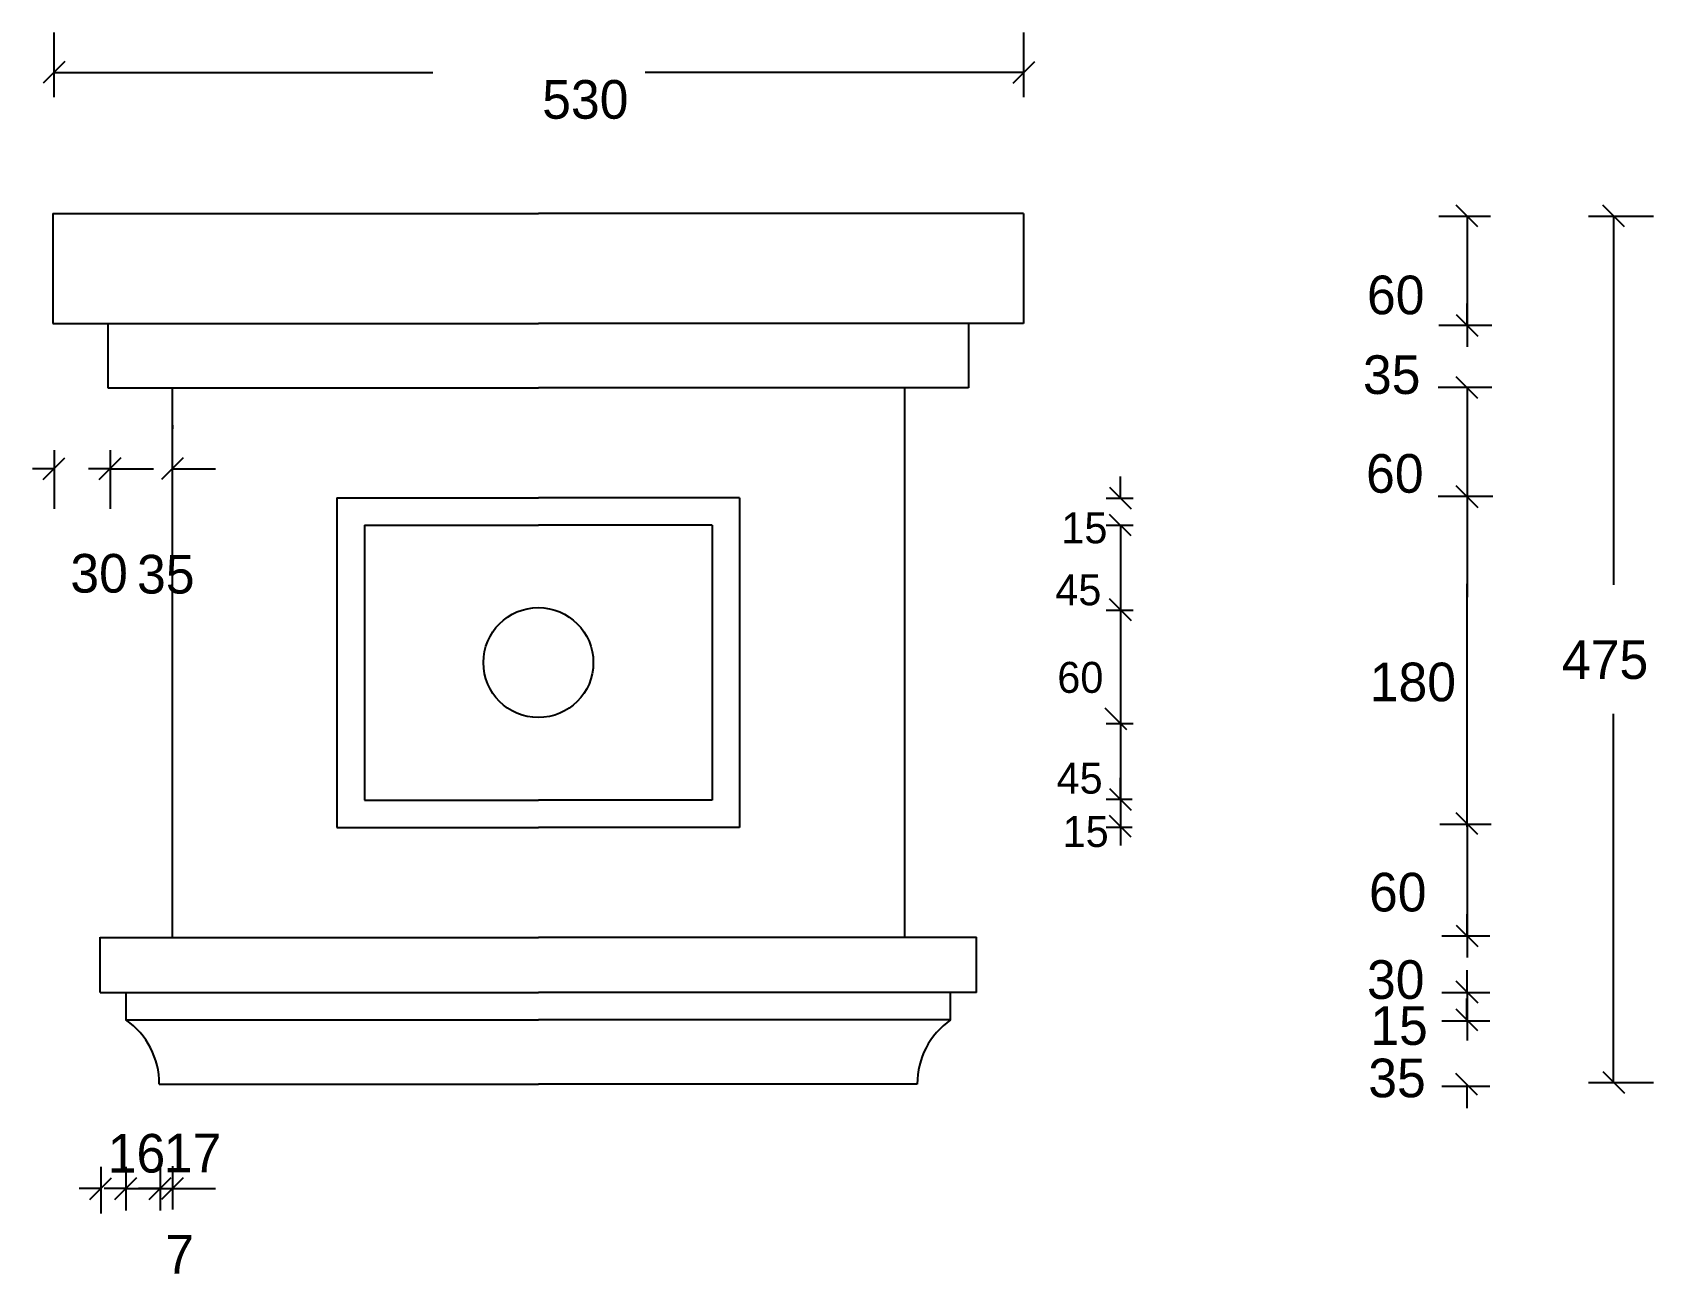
# Model space of a CAD drawing. Header units: metres. Extents: x 82.8 to 171.3, y 133.8 to 201.6.
import ezdxf

# ---------------------------------------------------------------- set-up
doc = ezdxf.new("R2010")
doc.units = ezdxf.units.M

# ---------------------------------------------------------------- blocks, each defined once
blk = doc.blocks.new('_OBLIQUE')
at = {"color": 0, "linetype": 'BYBLOCK'}
blk.add_line((-0.5, -0.5), (0.5, 0.5), dxfattribs=at)

msp = doc.modelspace()

# ---------------------------------------------------------------- linework, layer by layer
for p, q in [((84.03, 198.01), (84.03, 201.55)), ((136.96, 198.01), (136.96, 201.55)), ((84.03, 199.37), (104.71, 199.37)), ((136.96, 199.37), (116.28, 199.37)), ((83.97, 191.66), (110.46, 191.66)), ((83.97, 191.66), (83.97, 185.66)), ((136.94, 191.66), (110.46, 191.66)), ((136.94, 191.66), (136.94, 185.66)), ((159.6, 191.53), (162.42, 191.53)), ((161.14, 191.53), (161.14, 185.57)), ((167.77, 191.53), (171.32, 191.53)), ((169.14, 191.53), (169.14, 171.41)), ((161.14, 185.57), (161.14, 186.75)), ((83.97, 185.66), (110.46, 185.66)), ((86.97, 185.66), (86.97, 182.16)), ((136.94, 185.66), (110.46, 185.66)), ((133.94, 185.66), (133.94, 182.16)), ((159.6, 185.57), (162.49, 185.57)), ((161.14, 185.57), (161.14, 184.39)), ((86.97, 182.16), (110.46, 182.16)), ((90.47, 182.16), (90.47, 152.16)), ((133.94, 182.16), (110.46, 182.16)), ((130.44, 182.16), (130.44, 152.16)), ((162.49, 182.17), (159.57, 182.17)), ((161.14, 182.17), (161.14, 176.22)), ((161.14, 182.17), (161.14, 179.81)), ((90.49, 180.12), (90.49, 179.92)), ((84.03, 178.75), (84.03, 175.56)), ((87.09, 178.75), (87.09, 175.56)), ((84.03, 177.74), (82.85, 177.74)), ((87.09, 177.74), (85.91, 177.74)), ((87.09, 177.74), (89.45, 177.74)), ((90.49, 177.74), (92.85, 177.74)), ((142.22, 176.14), (142.22, 177.32)), ((99.47, 176.16), (110.46, 176.16)), ((99.47, 176.16), (99.47, 158.16)), ((121.44, 176.16), (110.46, 176.16)), ((121.44, 176.16), (121.44, 158.16)), ((141.45, 176.14), (142.92, 176.14)), ((162.55, 176.22), (159.57, 176.22)), ((161.14, 176.22), (161.14, 176.24)), ((161.14, 176.22), (161.14, 170.73)), ((100.97, 174.66), (100.97, 159.66)), ((100.97, 174.66), (110.46, 174.66)), ((119.94, 174.66), (110.46, 174.66)), ((119.94, 174.66), (119.94, 159.66)), ((141.45, 174.66), (142.92, 174.66)), ((142.22, 174.66), (142.22, 170.05)), ((142.22, 174.66), (142.22, 173.27)), ((161.14, 158.2), (161.14, 171.46)), ((141.45, 170.02), (142.92, 170.02)), ((142.22, 170.05), (142.22, 164.14)), ((142.22, 170.05), (142.22, 168.87)), ((141.45, 163.84), (142.92, 163.84)), ((142.22, 164.14), (142.22, 162.96)), ((142.22, 163.88), (142.22, 159.7)), ((169.14, 144.25), (169.14, 164.37)), ((142.22, 159.7), (142.22, 160.88)), ((100.97, 159.66), (110.46, 159.66)), ((119.94, 159.66), (110.46, 159.66)), ((142.87, 159.69), (141.45, 159.69)), ((142.22, 159.7), (142.22, 158.52)), ((142.22, 158.8), (142.22, 157.18)), ((161.14, 158.37), (161.14, 152.25)), ((99.47, 158.16), (110.46, 158.16)), ((121.44, 158.16), (110.46, 158.16)), ((142.87, 158.16), (141.45, 158.16)), ((159.66, 158.34), (162.46, 158.34)), ((161.14, 152.25), (161.14, 153.43)), ((86.54, 149.16), (86.54, 152.18)), ((134.37, 149.16), (134.37, 152.18)), ((159.76, 152.25), (162.38, 152.25)), ((161.14, 152.25), (161.14, 151.07)), ((86.54, 152.16), (110.46, 152.16)), ((134.37, 152.16), (110.46, 152.16)), ((161.14, 149.19), (161.14, 150.37)), ((86.54, 149.16), (110.46, 149.16)), ((87.96, 147.66), (87.96, 149.16)), ((134.37, 149.16), (110.46, 149.16)), ((132.96, 147.66), (132.96, 149.16)), ((159.76, 149.15), (162.38, 149.15)), ((161.12, 147.65), (161.12, 148.83)), ((161.14, 149.19), (161.14, 146.83)), ((87.96, 147.66), (110.46, 147.66)), ((132.96, 147.66), (110.46, 147.66)), ((159.76, 147.62), (162.38, 147.62)), ((161.14, 147.66), (161.14, 146.53)), ((167.77, 144.25), (171.32, 144.25)), ((89.77, 144.16), (110.46, 144.16)), ((131.14, 144.16), (110.46, 144.16)), ((159.76, 144.04), (162.38, 144.04)), ((161.12, 144.14), (161.12, 142.84)), ((86.58, 139.64), (86.58, 137.1)), ((87.94, 139.64), (87.94, 137.27)), ((89.83, 139.64), (89.83, 137.27)), ((90.49, 139.68), (90.49, 137.31)), ((86.58, 138.46), (85.4, 138.46)), ((87.94, 138.46), (86.76, 138.46)), ((87.94, 138.46), (90.3, 138.46)), ((89.81, 138.46), (88.63, 138.46)), ((89.81, 138.46), (92.17, 138.46)), ((90.49, 138.46), (92.85, 138.46))]:
    msp.add_line(p, q)
msp.add_circle((110.46, 167.16), 3)
for centre, start, end in [((85.55, 144.19), 359.59, 55.29), ((135.36, 144.19), 124.71, 180.41)]:
    msp.add_arc(centre, 4.22, start, end)

# ---------------------------------------------------------------- block references
at = {"xscale": 1.18, "yscale": 1.18, "zscale": 1.18}
for p, rotation in [((84.03, 199.37), 180), ((161.14, 191.53), 90), ((169.14, 191.53), 90), ((161.14, 185.57), 270), ((161.14, 185.57), 270), ((161.14, 182.17), 90), ((161.14, 182.17), 90), ((87.09, 177.74), 180), ((90.49, 177.74), 180), ((142.22, 176.14), 270), ((161.14, 176.22), 90), ((161.14, 176.22), 270), ((142.22, 174.66), 90), ((142.22, 174.66), 90), ((142.22, 170.05), 90), ((142.22, 170.05), 270), ((141.97, 164.1), 270), ((142.22, 159.7), 270), ((142.22, 159.7), 270), ((142.22, 158.22), 90), ((161.14, 158.37), 90), ((161.14, 152.25), 270), ((161.14, 152.25), 270), ((161.14, 149.19), 270), ((161.14, 149.19), 90), ((161.14, 147.66), 90), ((161.12, 144.14), 90), ((169.14, 144.25), 270), ((87.94, 138.46), 180), ((89.81, 138.46), 180), ((90.49, 138.46), 180)]:
    msp.add_blockref('_OBLIQUE', p, dxfattribs=dict(at, rotation=rotation))
for p in [(136.96, 199.37), (84.03, 177.74), (87.09, 177.74), (86.58, 138.46), (87.94, 138.46), (89.81, 138.46)]:
    msp.add_blockref('_OBLIQUE', p, dxfattribs=at)

# ---------------------------------------------------------------- texts
msp.add_text('475', height=2.11).set_placement((166.32, 166.27))
at = {"attachment_point": 1}
for s, insert, char_height in [('\\A1;530', (110.67, 198.95), 2.11), ('\\A1;60', (155.68, 188.28), 2.11), ('\\A1;35', (155.46, 183.93), 2.11), ('\\A1;60', (155.63, 178.54), 2.11), ('\\A1;15', (139, 175.36), 1.69), ('\\A1;30', (84.92, 173.09), 2.11), ('\\A1;35', (88.56, 173.04), 2.11), ('\\A1;45', (138.67, 171.98), 1.69), ('\\A1;60', (138.78, 167.2), 1.69), ('\\A1;180', (155.83, 167.16), 2.11), ('\\A1;45', (138.74, 161.7), 1.69), ('\\A1;15', (139.07, 158.79), 1.69), ('\\A1;60', (155.79, 155.69), 2.11), ('\\A1;30', (155.68, 150.92), 2.11), ('\\A1;15', (155.86, 148.41), 2.11), ('\\A1;35', (155.75, 145.55), 2.11), ('\\A1;16', (86.96, 141.44), 2.11), ('\\A1;17', (90.02, 141.46), 2.11), ('\\A1;7', (90.1, 135.93), 2.11)]:
    msp.add_mtext(s, dxfattribs=dict(at, insert=insert, char_height=char_height))

doc.saveas('drawing.dxf')
